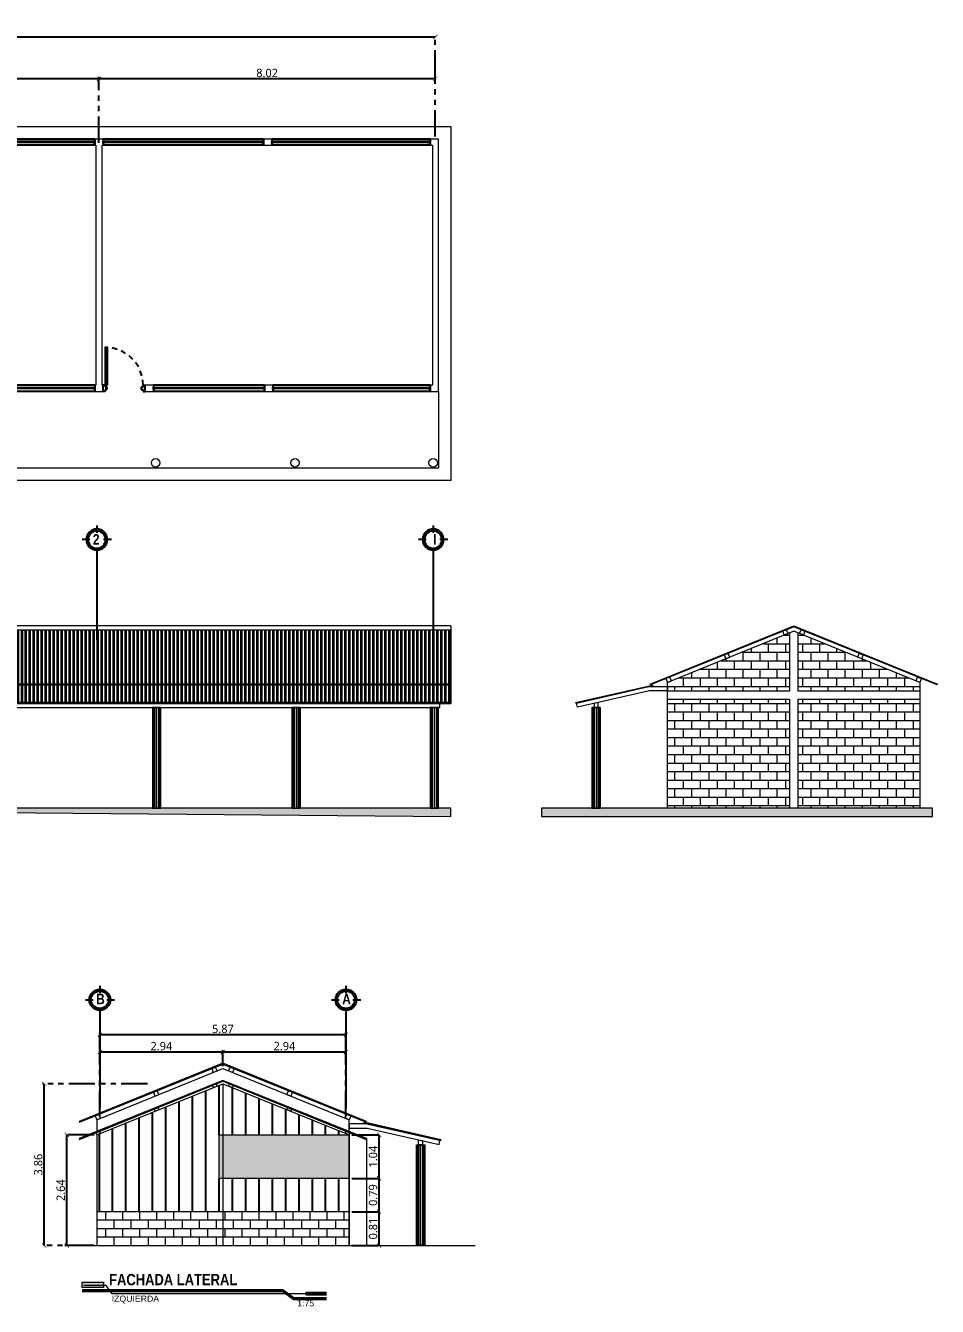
# Model space of a CAD drawing. Header units: inches. Extents: x -3.4 to 66, y -1.3 to 60.3.
# Drawn here: x 13.31 to 35.05, y 29.76 to 60.32 of the extents above; entities that cross this region are included whole.
import ezdxf

# ---------------------------------------------------------------- set-up
doc = ezdxf.new("R2010")
doc.units = ezdxf.units.IN
doc.header["$MEASUREMENT"] = 0
doc.set_wipeout_variables(frame=1)
for name, pattern in [('ACAD_ISO04W100', [30, 24, -3, 0, -3]), ('HIDDEN', [0.375, 0.25, -0.125]), ('PHANTOM2', [1.25, 0.625, -0.125, 0.125, -0.125, 0.125, -0.125])]:
    doc.linetypes.add(name, pattern=pattern)
for name, color, linetype in [('.1', 1, 'Continuous'), ('07-Ejes', 8, 'Continuous'), ('Puertas F', 5, 'Continuous'), ('Ventanas F', 40, 'Continuous')]:
    doc.layers.add(name, color=color, linetype=linetype)
for name, color, linetype, lineweight in [('.2', 40, 'Continuous', 20), ('.3EJES', 1, 'Continuous', 20), ('muros.15', 6, 'Continuous', 9)]:
    doc.layers.add(name, color=color, linetype=linetype, lineweight=lineweight)
doc.styles.add('100 dani medio', font='trebuc.ttf', dxfattribs={"height": 2})
doc.styles.add('dani-100Textos', font='techb___.ttf', dxfattribs={"height": 0.25})
doc.styles.add('SWIS', font='swissi.ttf')
doc.dimstyles.new('A100', dxfattribs={"dimscale": 0, "dimtxt": 2.5, "dimasz": 1, "dimexe": 0.5, "dimexo": 0.625, "dimgap": 0.4, "dimtad": 1, "dimdsep": 46, "dimtxsty": '100 dani medio', "dimblk": 'ARCHTICK', "dimcen": 2.5, "dimclrd": 1, "dimclre": 1, "dimclrt": 3, "dimadec": 0, "dimazin": 0, "dimtfac": 1, "dimtmove": 1, "dimatfit": 3, "dimfxl": 1, "dimarcsym": 0})
pattern_1 = [(0, (-407.07003, -317.95656), (0, 0.2032), []), (90, (-407.07003, -317.95656), (-0.2032, 0.2032), [0.2032, -0.2032])]

# ---------------------------------------------------------------- blocks, each defined once
blk = doc.blocks.new('*U29')
blk.add_wipeout([(214.297, 152.477), (214.297, 152.252), (210.497, 152.252), (210.497, 152.477)]).dxf.layer = 'Ventanas F'
at = {"layer": 'Ventanas F', "color": 1}
for p, q in [((214.28, 152.371), (210.514, 152.371)), ((214.28, 152.352), (210.514, 152.352))]:
    blk.add_line(p, q, dxfattribs=at)
for points in [[(214.297, 152.44), (210.497, 152.44)], [(214.297, 152.29), (210.497, 152.29)]]:
    blk.add_lwpolyline(points, dxfattribs=at)
at = {"layer": 'Ventanas F', "color": 6}
for points in [[(210.497, 152.29), (210.497, 152.44)], [(214.297, 152.29), (214.297, 152.44)]]:
    blk.add_lwpolyline(points, dxfattribs=at)
at = {"layer": 'Ventanas F', "color": 1}
for points in [[(210.497, 152.386), (210.497, 152.34), (210.514, 152.34), (210.514, 152.386)], [(214.297, 152.386), (214.297, 152.34), (214.28, 152.34), (214.28, 152.386)]]:
    blk.add_lwpolyline(points, close=True, dxfattribs=at)
blk = doc.blocks.new('*U27')
blk.add_wipeout([(193.598, 122.767), (192.598, 122.767), (192.598, 122.972), (193.598, 122.972)]).dxf.layer = 'Puertas F'
at = {"layer": 'Puertas F', "color": 6}
blk.add_line((192.598, 122.942), (192.598, 122.792), dxfattribs=at)
at = {"layer": 'Puertas F', "color": 1}
for p, q in [((192.648, 122.942), (192.598, 122.942)), ((192.648, 122.901), (192.648, 122.942)), ((192.688, 122.901), (192.648, 122.901)), ((192.648, 122.792), (192.648, 122.838)), ((192.648, 122.838), (192.688, 122.838)), ((192.688, 122.838), (192.688, 122.901)), ((192.648, 122.792), (192.598, 122.792))]:
    blk.add_line(p, q, dxfattribs=at)
at = {"color": 1}
blk.add_wipeout([(193.498, 122.792), (193.498, 121.892), (193.548, 121.892), (193.548, 122.792)], dxfattribs=at).dxf.layer = 'Puertas F'
at = {"layer": 'Puertas F', "color": 1}
for p, q in [((193.508, 122.838), (193.508, 122.901)), ((193.508, 122.901), (193.548, 122.901)), ((193.548, 122.838), (193.508, 122.838)), ((193.548, 122.942), (193.598, 122.942)), ((193.548, 122.901), (193.548, 122.942)), ((193.548, 122.792), (193.548, 122.838)), ((193.548, 122.792), (193.598, 122.792))]:
    blk.add_line(p, q, dxfattribs=at)
at = {"layer": 'Puertas F', "color": 6}
blk.add_line((193.598, 122.942), (193.598, 122.792), dxfattribs=at)
at = {"layer": 'Puertas F', "color": 1}
blk.add_lwpolyline([(193.498, 122.792), (193.498, 121.892), (193.548, 121.892), (193.548, 122.792)], close=True, dxfattribs=at)
at = {"layer": 'Puertas F', "color": 1, "linetype": 'HIDDEN', "ltscale": 0.5}
blk.add_arc((193.548, 122.792), 0.9, 180, 270, dxfattribs=at)
blk = doc.blocks.new('*U31')
blk.add_wipeout([(214.242, 152.477), (214.242, 152.252), (210.497, 152.252), (210.497, 152.477)]).dxf.layer = 'Ventanas F'
at = {"layer": 'Ventanas F', "color": 1}
for p, q in [((214.225, 152.371), (210.514, 152.371)), ((214.225, 152.352), (210.514, 152.352))]:
    blk.add_line(p, q, dxfattribs=at)
for points in [[(214.242, 152.44), (210.497, 152.44)], [(214.242, 152.29), (210.497, 152.29)]]:
    blk.add_lwpolyline(points, dxfattribs=at)
at = {"layer": 'Ventanas F', "color": 6}
for points in [[(210.497, 152.29), (210.497, 152.44)], [(214.242, 152.29), (214.242, 152.44)]]:
    blk.add_lwpolyline(points, dxfattribs=at)
at = {"layer": 'Ventanas F', "color": 1}
for points in [[(210.497, 152.386), (210.497, 152.34), (210.514, 152.34), (210.514, 152.386)], [(214.242, 152.386), (214.242, 152.34), (214.225, 152.34), (214.225, 152.386)]]:
    blk.add_lwpolyline(points, close=True, dxfattribs=at)
blk = doc.blocks.new('*U30')
blk.add_wipeout([(213.147, 152.477), (213.147, 152.252), (210.497, 152.252), (210.497, 152.477)]).dxf.layer = 'Ventanas F'
at = {"layer": 'Ventanas F', "color": 1}
for p, q in [((213.13, 152.371), (210.514, 152.371)), ((213.13, 152.352), (210.514, 152.352))]:
    blk.add_line(p, q, dxfattribs=at)
for points in [[(213.147, 152.44), (210.497, 152.44)], [(213.147, 152.29), (210.497, 152.29)]]:
    blk.add_lwpolyline(points, dxfattribs=at)
at = {"layer": 'Ventanas F', "color": 6}
for points in [[(210.497, 152.29), (210.497, 152.44)], [(213.147, 152.29), (213.147, 152.44)]]:
    blk.add_lwpolyline(points, dxfattribs=at)
at = {"layer": 'Ventanas F', "color": 1}
for points in [[(210.497, 152.386), (210.497, 152.34), (210.514, 152.34), (210.514, 152.386)], [(213.147, 152.386), (213.147, 152.34), (213.13, 152.34), (213.13, 152.386)]]:
    blk.add_lwpolyline(points, close=True, dxfattribs=at)
blk = doc.blocks.new('_ArchTick')
at = {"color": 0, "linetype": 'ByBlock', "const_width": 0.15}
blk.add_lwpolyline([(-0.5, -0.5), (0.5, 0.5)], dxfattribs=at)
blk = doc.blocks.new('*D73')
at = {"layer": 'Defpoints', "color": 0, "transparency": 16777216}
for p in [(15.058, 59.043), (15.058, 57.46), (23.078, 57.61)]:
    blk.add_point(p, dxfattribs=at)
at = {"layer": 'muros.15', "color": 1, "linetype": 'PHANTOM2', "lineweight": -2, "transparency": 16777216}
for p, q in [((15.058, 57.523), (15.058, 59.093)), ((23.078, 57.673), (23.078, 59.093))]:
    blk.add_line(p, q, dxfattribs=at)
at = {"layer": 'muros.15', "color": 1, "lineweight": -2, "transparency": 16777216}
blk.add_line((23.078, 59.043), (15.058, 59.043), dxfattribs=at)
at = {"layer": 'muros.15', "color": 1, "lineweight": -2, "transparency": 16777216, "xscale": 0.1, "yscale": 0.1, "zscale": 0.1, "rotation": 180}
blk.add_blockref('_ArchTick', (15.058, 59.043), dxfattribs=at)
at = {"layer": 'muros.15', "color": 1, "lineweight": -2, "transparency": 16777216, "xscale": 0.1, "yscale": 0.1, "zscale": 0.1}
blk.add_blockref('_ArchTick', (23.078, 59.043), dxfattribs=at)
at = {"layer": 'muros.15', "color": 3, "transparency": 16777216, "insert": (19.068, 59.185), "char_height": 0.2, "attachment_point": 5, "style": '100 dani medio'}
blk.add_mtext('8.02', dxfattribs=at)
blk = doc.blocks.new('*D74')
at = {"layer": 'Defpoints', "color": 0, "transparency": 16777216}
for p in [(7.008, 59.043), (7.008, 57.46), (15.058, 57.46)]:
    blk.add_point(p, dxfattribs=at)
at = {"layer": 'muros.15', "color": 1, "linetype": 'PHANTOM2', "lineweight": -2, "transparency": 16777216}
for p, q in [((7.008, 57.523), (7.008, 59.093)), ((15.058, 57.523), (15.058, 59.093))]:
    blk.add_line(p, q, dxfattribs=at)
at = {"layer": 'muros.15', "color": 1, "lineweight": -2, "transparency": 16777216}
blk.add_line((15.058, 59.043), (7.008, 59.043), dxfattribs=at)
at = {"layer": 'muros.15', "color": 1, "lineweight": -2, "transparency": 16777216, "xscale": 0.1, "yscale": 0.1, "zscale": 0.1, "rotation": 180}
blk.add_blockref('_ArchTick', (7.008, 59.043), dxfattribs=at)
at = {"layer": 'muros.15', "color": 1, "lineweight": -2, "transparency": 16777216, "xscale": 0.1, "yscale": 0.1, "zscale": 0.1}
blk.add_blockref('_ArchTick', (15.058, 59.043), dxfattribs=at)
at = {"layer": 'muros.15', "color": 3, "transparency": 16777216, "insert": (11.033, 59.185), "char_height": 0.2, "attachment_point": 5, "style": '100 dani medio'}
blk.add_mtext('8.05', dxfattribs=at)
blk = doc.blocks.new('*D77')
at = {"layer": 'Defpoints', "color": 0, "transparency": 16777216}
for p in [(-1.772, 60.043), (-1.772, 59.043), (23.078, 59.043)]:
    blk.add_point(p, dxfattribs=at)
at = {"layer": 'muros.15', "color": 1, "linetype": 'PHANTOM2', "lineweight": -2, "transparency": 16777216}
for p, q in [((-1.772, 59.105), (-1.772, 60.093)), ((23.078, 59.105), (23.078, 60.093))]:
    blk.add_line(p, q, dxfattribs=at)
at = {"layer": 'muros.15', "color": 1, "lineweight": -2, "transparency": 16777216}
blk.add_line((23.078, 60.043), (-1.772, 60.043), dxfattribs=at)
at = {"layer": 'muros.15', "color": 1, "lineweight": -2, "transparency": 16777216, "xscale": 0.1, "yscale": 0.1, "zscale": 0.1, "rotation": 180}
blk.add_blockref('_ArchTick', (-1.772, 60.043), dxfattribs=at)
at = {"layer": 'muros.15', "color": 1, "lineweight": -2, "transparency": 16777216, "xscale": 0.1, "yscale": 0.1, "zscale": 0.1}
blk.add_blockref('_ArchTick', (23.078, 60.043), dxfattribs=at)
at = {"layer": 'muros.15', "color": 3, "transparency": 16777216, "insert": (10.653, 60.184), "char_height": 0.2, "attachment_point": 5, "style": '100 dani medio'}
blk.add_mtext('24.85', dxfattribs=at)
blk = doc.blocks.new('*U34')
blk.add_wipeout([(214.317, 152.477), (214.317, 152.252), (210.497, 152.252), (210.497, 152.477)]).dxf.layer = 'Ventanas F'
at = {"layer": 'Ventanas F', "color": 1}
for p, q in [((214.3, 152.371), (210.514, 152.371)), ((214.3, 152.352), (210.514, 152.352))]:
    blk.add_line(p, q, dxfattribs=at)
for points in [[(214.317, 152.44), (210.497, 152.44)], [(214.317, 152.29), (210.497, 152.29)]]:
    blk.add_lwpolyline(points, dxfattribs=at)
at = {"layer": 'Ventanas F', "color": 6}
for points in [[(210.497, 152.29), (210.497, 152.44)], [(214.317, 152.29), (214.317, 152.44)]]:
    blk.add_lwpolyline(points, dxfattribs=at)
at = {"layer": 'Ventanas F', "color": 1}
for points in [[(210.497, 152.386), (210.497, 152.34), (210.514, 152.34), (210.514, 152.386)], [(214.317, 152.386), (214.317, 152.34), (214.3, 152.34), (214.3, 152.386)]]:
    blk.add_lwpolyline(points, close=True, dxfattribs=at)
blk = doc.blocks.new('*U35')
blk.add_wipeout([(214.317, 152.477), (214.317, 152.252), (210.542, 152.252), (210.542, 152.477)]).dxf.layer = 'Ventanas F'
at = {"layer": 'Ventanas F', "color": 1}
for p, q in [((214.3, 152.371), (210.559, 152.371)), ((214.3, 152.352), (210.559, 152.352))]:
    blk.add_line(p, q, dxfattribs=at)
for points in [[(214.317, 152.44), (210.542, 152.44)], [(214.317, 152.29), (210.542, 152.29)]]:
    blk.add_lwpolyline(points, dxfattribs=at)
at = {"layer": 'Ventanas F', "color": 6}
for points in [[(210.542, 152.29), (210.542, 152.44)], [(214.317, 152.29), (214.317, 152.44)]]:
    blk.add_lwpolyline(points, dxfattribs=at)
at = {"layer": 'Ventanas F', "color": 1}
for points in [[(210.542, 152.386), (210.542, 152.34), (210.559, 152.34), (210.559, 152.386)], [(214.317, 152.386), (214.317, 152.34), (214.3, 152.34), (214.3, 152.386)]]:
    blk.add_lwpolyline(points, close=True, dxfattribs=at)
blk = doc.blocks.new('*U36')
blk.add_wipeout([(214.317, 152.477), (214.317, 152.252), (210.487, 152.252), (210.487, 152.477)]).dxf.layer = 'Ventanas F'
at = {"layer": 'Ventanas F', "color": 1}
for p, q in [((214.3, 152.371), (210.504, 152.371)), ((214.3, 152.352), (210.504, 152.352))]:
    blk.add_line(p, q, dxfattribs=at)
for points in [[(214.317, 152.44), (210.487, 152.44)], [(214.317, 152.29), (210.487, 152.29)]]:
    blk.add_lwpolyline(points, dxfattribs=at)
at = {"layer": 'Ventanas F', "color": 6}
for points in [[(210.487, 152.29), (210.487, 152.44)], [(214.317, 152.29), (214.317, 152.44)]]:
    blk.add_lwpolyline(points, dxfattribs=at)
at = {"layer": 'Ventanas F', "color": 1}
for points in [[(210.487, 152.386), (210.487, 152.34), (210.504, 152.34), (210.504, 152.386)], [(214.317, 152.386), (214.317, 152.34), (214.3, 152.34), (214.3, 152.386)]]:
    blk.add_lwpolyline(points, close=True, dxfattribs=at)
blk = doc.blocks.new('*D79')
at = {"layer": 'Defpoints', "color": 0, "transparency": 16777216}
for p in [(14.29, 33.853), (15.004, 33.853), (14.704, 31.213)]:
    blk.add_point(p, dxfattribs=at)
at = {"layer": 'muros.15', "color": 1, "linetype": 'PHANTOM2', "lineweight": -2, "transparency": 16777216}
for p, q in [((14.941, 33.853), (14.24, 33.853)), ((14.641, 31.213), (14.24, 31.213))]:
    blk.add_line(p, q, dxfattribs=at)
at = {"layer": 'muros.15', "color": 1, "lineweight": -2, "transparency": 16777216}
blk.add_line((14.29, 31.213), (14.29, 33.853), dxfattribs=at)
at = {"layer": 'muros.15', "color": 1, "lineweight": -2, "transparency": 16777216, "xscale": 0.1, "yscale": 0.1, "zscale": 0.1}
for p, rotation in [((14.29, 33.853), 90), ((14.29, 31.213), 270)]:
    blk.add_blockref('_ArchTick', p, dxfattribs=dict(at, rotation=rotation))
at = {"layer": 'muros.15', "color": 3, "transparency": 16777216, "insert": (14.148, 32.533), "char_height": 0.2, "attachment_point": 5, "rotation": 90, "style": '100 dani medio'}
blk.add_mtext('2.64', dxfattribs=at)
blk = doc.blocks.new('*D87')
at = {"layer": 'Defpoints', "color": 0, "transparency": 16777216}
for p in [(21.024, 32.019), (21.738, 32.019), (21.024, 31.213)]:
    blk.add_point(p, dxfattribs=at)
at = {"layer": 'muros.15', "color": 1, "linetype": 'PHANTOM2', "lineweight": -2, "transparency": 16777216}
for p, q in [((21.086, 32.019), (21.788, 32.019)), ((21.086, 31.213), (21.788, 31.213))]:
    blk.add_line(p, q, dxfattribs=at)
at = {"layer": 'muros.15', "color": 1, "lineweight": -2, "transparency": 16777216}
blk.add_line((21.738, 31.213), (21.738, 32.019), dxfattribs=at)
at = {"layer": 'muros.15', "color": 1, "lineweight": -2, "transparency": 16777216, "xscale": 0.1, "yscale": 0.1, "zscale": 0.1}
for p, rotation in [((21.738, 32.019), 90), ((21.738, 31.213), 270)]:
    blk.add_blockref('_ArchTick', p, dxfattribs=dict(at, rotation=rotation))
at = {"layer": 'muros.15', "color": 3, "transparency": 16777216, "insert": (21.596, 31.616), "char_height": 0.2, "attachment_point": 5, "rotation": 90, "style": '100 dani medio'}
blk.add_mtext('0.81', dxfattribs=at)
blk = doc.blocks.new('*D88')
at = {"layer": 'Defpoints', "color": 0, "transparency": 16777216}
for p in [(21.024, 32.813), (21.738, 32.813), (21.024, 32.019)]:
    blk.add_point(p, dxfattribs=at)
at = {"layer": 'muros.15', "color": 1, "linetype": 'PHANTOM2', "lineweight": -2, "transparency": 16777216}
for p, q in [((21.086, 32.813), (21.788, 32.813)), ((21.086, 32.019), (21.788, 32.019))]:
    blk.add_line(p, q, dxfattribs=at)
at = {"layer": 'muros.15', "color": 1, "lineweight": -2, "transparency": 16777216}
blk.add_line((21.738, 32.019), (21.738, 32.813), dxfattribs=at)
at = {"layer": 'muros.15', "color": 1, "lineweight": -2, "transparency": 16777216, "xscale": 0.1, "yscale": 0.1, "zscale": 0.1}
for p, rotation in [((21.738, 32.813), 90), ((21.738, 32.019), 270)]:
    blk.add_blockref('_ArchTick', p, dxfattribs=dict(at, rotation=rotation))
at = {"layer": 'muros.15', "color": 3, "transparency": 16777216, "insert": (21.596, 32.416), "char_height": 0.2, "attachment_point": 5, "rotation": 90, "style": '100 dani medio'}
blk.add_mtext('0.79', dxfattribs=at)
blk = doc.blocks.new('*D89')
at = {"layer": 'Defpoints', "color": 0, "transparency": 16777216}
for p in [(21.024, 33.853), (21.738, 33.853), (21.024, 32.813)]:
    blk.add_point(p, dxfattribs=at)
at = {"layer": 'muros.15', "color": 1, "linetype": 'PHANTOM2', "lineweight": -2, "transparency": 16777216}
for p, q in [((21.086, 33.853), (21.788, 33.853)), ((21.086, 32.813), (21.788, 32.813))]:
    blk.add_line(p, q, dxfattribs=at)
at = {"layer": 'muros.15', "color": 1, "lineweight": -2, "transparency": 16777216}
blk.add_line((21.738, 32.813), (21.738, 33.853), dxfattribs=at)
at = {"layer": 'muros.15', "color": 1, "lineweight": -2, "transparency": 16777216, "xscale": 0.1, "yscale": 0.1, "zscale": 0.1}
for p, rotation in [((21.738, 33.853), 90), ((21.738, 32.813), 270)]:
    blk.add_blockref('_ArchTick', p, dxfattribs=dict(at, rotation=rotation))
at = {"layer": 'muros.15', "color": 3, "transparency": 16777216, "insert": (21.596, 33.333), "char_height": 0.2, "attachment_point": 5, "rotation": 90, "style": '100 dani medio'}
blk.add_mtext('1.04', dxfattribs=at)
blk = doc.blocks.new('*D90')
at = {"layer": 'Defpoints', "color": 0, "transparency": 16777216}
for p in [(13.752, 35.073), (16.274, 35.073), (15.004, 31.213)]:
    blk.add_point(p, dxfattribs=at)
at = {"layer": 'muros.15', "color": 1, "linetype": 'PHANTOM2', "lineweight": -2, "transparency": 16777216}
for p, q in [((16.212, 35.073), (13.702, 35.073)), ((14.941, 31.213), (13.702, 31.213))]:
    blk.add_line(p, q, dxfattribs=at)
at = {"layer": 'muros.15', "color": 1, "lineweight": -2, "transparency": 16777216}
blk.add_line((13.752, 31.213), (13.752, 35.073), dxfattribs=at)
at = {"layer": 'muros.15', "color": 1, "lineweight": -2, "transparency": 16777216, "xscale": 0.1, "yscale": 0.1, "zscale": 0.1}
for p, rotation in [((13.752, 35.073), 90), ((13.752, 31.213), 270)]:
    blk.add_blockref('_ArchTick', p, dxfattribs=dict(at, rotation=rotation))
at = {"layer": 'muros.15', "color": 3, "transparency": 16777216, "insert": (13.61, 33.143), "char_height": 0.2, "attachment_point": 5, "rotation": 90, "style": '100 dani medio'}
blk.add_mtext('3.86', dxfattribs=at)
blk = doc.blocks.new('*D91')
at = {"layer": 'Defpoints', "color": 0, "transparency": 16777216}
for p in [(18.014, 35.826), (18.014, 35.433), (20.949, 34.213)]:
    blk.add_point(p, dxfattribs=at)
at = {"layer": 'muros.15', "color": 1, "linetype": 'PHANTOM2', "lineweight": -2, "transparency": 16777216}
for p, q in [((18.014, 35.495), (18.014, 35.876)), ((20.949, 34.275), (20.949, 35.876))]:
    blk.add_line(p, q, dxfattribs=at)
at = {"layer": 'muros.15', "color": 1, "lineweight": -2, "transparency": 16777216}
blk.add_line((20.949, 35.826), (18.014, 35.826), dxfattribs=at)
at = {"layer": 'muros.15', "color": 1, "lineweight": -2, "transparency": 16777216, "xscale": 0.1, "yscale": 0.1, "zscale": 0.1, "rotation": 180}
blk.add_blockref('_ArchTick', (18.014, 35.826), dxfattribs=at)
at = {"layer": 'muros.15', "color": 1, "lineweight": -2, "transparency": 16777216, "xscale": 0.1, "yscale": 0.1, "zscale": 0.1}
blk.add_blockref('_ArchTick', (20.949, 35.826), dxfattribs=at)
at = {"layer": 'muros.15', "color": 3, "transparency": 16777216, "insert": (19.481, 35.968), "char_height": 0.2, "attachment_point": 5, "style": '100 dani medio'}
blk.add_mtext('2.94', dxfattribs=at)
blk = doc.blocks.new('*D92')
at = {"layer": 'Defpoints', "color": 0, "transparency": 16777216}
for p in [(15.079, 35.826), (18.014, 35.433), (15.079, 34.213)]:
    blk.add_point(p, dxfattribs=at)
at = {"layer": 'muros.15', "color": 1, "linetype": 'PHANTOM2', "lineweight": -2, "transparency": 16777216}
for p, q in [((15.079, 34.275), (15.079, 35.876)), ((18.014, 35.495), (18.014, 35.876))]:
    blk.add_line(p, q, dxfattribs=at)
at = {"layer": 'muros.15', "color": 1, "lineweight": -2, "transparency": 16777216}
blk.add_line((18.014, 35.826), (15.079, 35.826), dxfattribs=at)
at = {"layer": 'muros.15', "color": 1, "lineweight": -2, "transparency": 16777216, "xscale": 0.1, "yscale": 0.1, "zscale": 0.1, "rotation": 180}
blk.add_blockref('_ArchTick', (15.079, 35.826), dxfattribs=at)
at = {"layer": 'muros.15', "color": 1, "lineweight": -2, "transparency": 16777216, "xscale": 0.1, "yscale": 0.1, "zscale": 0.1}
blk.add_blockref('_ArchTick', (18.014, 35.826), dxfattribs=at)
at = {"layer": 'muros.15', "color": 3, "transparency": 16777216, "insert": (16.546, 35.968), "char_height": 0.2, "attachment_point": 5, "style": '100 dani medio'}
blk.add_mtext('2.94', dxfattribs=at)
blk = doc.blocks.new('*D93')
at = {"layer": 'Defpoints', "color": 0, "transparency": 16777216}
for p in [(15.079, 36.237), (15.079, 35.826), (20.949, 35.826)]:
    blk.add_point(p, dxfattribs=at)
at = {"layer": 'muros.15', "color": 1, "linetype": 'PHANTOM2', "lineweight": -2, "transparency": 16777216}
for p, q in [((15.079, 35.889), (15.079, 36.287)), ((20.949, 35.889), (20.949, 36.287))]:
    blk.add_line(p, q, dxfattribs=at)
at = {"layer": 'muros.15', "color": 1, "lineweight": -2, "transparency": 16777216}
blk.add_line((20.949, 36.237), (15.079, 36.237), dxfattribs=at)
at = {"layer": 'muros.15', "color": 1, "lineweight": -2, "transparency": 16777216, "xscale": 0.1, "yscale": 0.1, "zscale": 0.1, "rotation": 180}
blk.add_blockref('_ArchTick', (15.079, 36.237), dxfattribs=at)
at = {"layer": 'muros.15', "color": 1, "lineweight": -2, "transparency": 16777216, "xscale": 0.1, "yscale": 0.1, "zscale": 0.1}
blk.add_blockref('_ArchTick', (20.949, 36.237), dxfattribs=at)
at = {"layer": 'muros.15', "color": 3, "transparency": 16777216, "insert": (18.014, 36.379), "char_height": 0.2, "attachment_point": 5, "style": '100 dani medio'}
blk.add_mtext('5.87', dxfattribs=at)
blk = doc.blocks.new('eje numero')
at = {"layer": '07-Ejes'}
h = blk.add_hatch(color=1, dxfattribs=at)
h.dxf.hatch_style = 1
h.paths.add_polyline_path([(496.116, 205.549), (496.116, 205.499, -0.414214), (496.366, 205.249), (496.416, 205.249, 0.414214)])
h.paths.add_polyline_path([(495.866, 205.249), (495.816, 205.249, 0.414214), (496.116, 204.949), (496.116, 204.999, -0.414214)])
at = {"layer": '07-Ejes', "color": 1}
for points in [[(496.116, 205.651), (496.116, 205.438)], [(495.701, 205.249), (495.923, 205.249)], [(496.316, 205.249), (496.538, 205.249)]]:
    blk.add_lwpolyline(points, dxfattribs=at)
for radius in [0.3, 0.25]:
    blk.add_circle((496.116, 205.249), radius, dxfattribs=at)
blk = doc.blocks.new('*U61')
at = {"color": 1, "linetype": 'ACAD_ISO04W100', "ltscale": 0.1}
blk.add_lwpolyline([(0, 0.711), (0, -1.935)], dxfattribs=at)
at = {"layer": '.3EJES', "xscale": 0.8340043413883207, "yscale": 0.8340043413883207, "zscale": 0.8340043413883207}
blk.add_blockref('eje numero', (-413.763, -170.278), dxfattribs=at)
at = {"style": 'dani-100Textos'}
blk.add_attdef('1', (-0.09, 0.795), '', height=0.25, dxfattribs=at)
blk = doc.blocks.new('*U70')
at = {"layer": '.2'}
h = blk.add_hatch(color=3, dxfattribs=at)
h.dxf.hatch_style = 1
h.paths.add_polyline_path([(0.406, 0.105), (0, 0.105), (0, 0.052), (0.406, 0.052)])
h.paths.add_polyline_path([(0.406, 0.052), (0, 0.052), (0, 0.027), (0.406, 0.027)])
h.paths.add_polyline_path([(0.406, 0.027), (0, 0.027), (0, 0), (0.406, 0)])
at = {"linetype": 'ByBlock', "ltscale": 0.5}
blk.add_hatch(color=3, dxfattribs=at).paths.add_polyline_path([(4.314, -0.098), (4.314, -0.143), (4.708, -0.143), (4.708, -0.098)])
at = {"layer": '.2'}
blk.add_lwpolyline([(0.406, 0), (0, 0), (0, 0.105), (0.406, 0.105)], close=True, dxfattribs=at)
blk.add_lwpolyline([(4.314, -0.12), (0.578, -0.12), (0.458, 0.04), (0.03, 0.04)], dxfattribs=at)
at = {"color": 1, "linetype": 'ByBlock', "ltscale": 0.5}
for p, q in [((0, -0.042), (3.861, -0.042)), ((0, -0.067), (3.856, -0.067)), ((3.856, -0.067), (4.066, -0.225)), ((3.856, -0.067), (4.066, -0.225)), ((3.861, -0.042), (4.071, -0.2)), ((3.861, -0.042), (4.071, -0.2)), ((4.066, -0.225), (4.708, -0.225)), ((4.066, -0.225), (4.708, -0.225)), ((4.071, -0.2), (4.708, -0.2)), ((4.071, -0.2), (4.708, -0.2))]:
    blk.add_line(p, q, dxfattribs=at)
at = {"color": 3, "linetype": 'ByBlock'}
for p, q in [((4.314, -0.143), (4.314, -0.098)), ((4.314, -0.098), (4.708, -0.098)), ((4.708, -0.143), (4.314, -0.143))]:
    blk.add_line(p, q, dxfattribs=at)
at = {"color": 2, "style": 'SWIS'}
for tag, p, height in [('TITULO', (0.515, 0.044), 0.2), ('AMBIENTE', (0.568, -0.275), 0.12), ('ESCALA', (4.145, -0.362), 0.12)]:
    blk.add_attdef(tag, p, '', height=height, dxfattribs=at)
blk = doc.blocks.new('*U60')
at = {"color": 1, "linetype": 'ACAD_ISO04W100', "ltscale": 0.1}
blk.add_lwpolyline([(-0.711, 0), (1.487, 0)], dxfattribs=at)
at = {"layer": '.3EJES', "xscale": 0.8340043413883207, "yscale": 0.8340043413883207, "zscale": 0.8340043413883207, "rotation": 90.00000000000001}
blk.add_blockref('eje numero', (170.278, -413.763), dxfattribs=at)
at = {"style": 'dani-100Textos'}
blk.add_attdef('1', (-0.781, -0.09), '', height=0.25, rotation=90, dxfattribs=at)

msp = doc.modelspace()

# ---------------------------------------------------------------- hatches: boundary and pattern name
at = {"layer": '.1'}
h = msp.add_hatch(dxfattribs=at)
h.set_pattern_fill('LINE', color=1, scale=0.1, angle=90)
h.set_pattern_definition([(90, (-433.24334, -328.38914), (-0.3175, 2e-17), [])])
h.paths.add_polyline_path([(17.924, 32.813), (17.924, 33.853), (21.024, 33.853), (18.014, 35.073), (15.004, 33.853), (15.004, 32.013), (21.024, 32.013), (21.024, 32.813)])
at = {"layer": 'muros.15'}
h = msp.add_hatch(dxfattribs=at)
h.set_pattern_fill('ANSI32', color=1, scale=0.01, angle=45)
h.set_pattern_definition([(90, (-430.27766, -328.38914), (-0.09525, 7e-18), []), (90, (-430.24591, -328.35739), (-0.09525, 7e-18), [])])
h.paths.add_polyline_path([(23.453, 45.895), (2.723, 45.895), (2.723, 44.606), (23.453, 44.606)])
h = msp.add_hatch(dxfattribs=at)
h.set_pattern_fill('AR-B816', color=1, scale=0.001)
h.set_pattern_definition(pattern_1)
h.paths.add_polyline_path([(31.528, 45.825), (28.618, 44.645), (28.618, 44.445), (31.528, 44.445)])
h = msp.add_hatch(dxfattribs=at)
h.set_pattern_fill('AR-B816', color=1, scale=0.001)
h.set_pattern_definition(pattern_1)
h.paths.add_polyline_path([(31.728, 45.825), (31.728, 44.445), (34.638, 44.445), (34.638, 44.645)])
h = msp.add_hatch(dxfattribs=at)
h.set_pattern_fill('ANSI32', color=1, scale=0.01, angle=45)
h.set_pattern_definition([(90, (-430.27766, -329.79768), (-0.09525, 7e-18), []), (90, (-430.24591, -329.76593), (-0.09525, 7e-18), [])])
h.paths.add_polyline_path([(23.453, 44.586), (2.723, 44.586), (2.723, 44.166), (23.453, 44.166)])
h = msp.add_hatch(dxfattribs=at)
h.set_pattern_fill('AR-B816', color=1, scale=0.001)
h.set_pattern_definition(pattern_1)
h.paths.add_polyline_path([(31.528, 44.245), (28.618, 44.245), (28.618, 41.645), (31.528, 41.645)])
h = msp.add_hatch(dxfattribs=at)
h.set_pattern_fill('AR-B816', color=1, scale=0.001)
h.set_pattern_definition(pattern_1)
h.paths.add_polyline_path([(34.638, 44.245), (31.728, 44.245), (31.728, 41.645), (34.638, 41.645)])
h = msp.add_hatch(color=8, dxfattribs=at)
h.dxf.hatch_style = 1
h.paths.add_polyline_path([(23.453, 41.645), (22.264, 41.645), (2.723, 41.645), (2.723, 41.631), (23.453, 41.445)])
h = msp.add_hatch(color=8, dxfattribs=at)
h.dxf.hatch_style = 1
h.paths.add_polyline_path([(34.938, 41.645), (34.638, 41.645), (25.613, 41.645), (25.613, 41.445), (34.938, 41.445)])
h = msp.add_hatch(dxfattribs=at)
h.set_pattern_fill('HONEY', color=1, scale=0.01, angle=90)
h.set_pattern_definition([(90, (-433.243335, -328.38914), (-0.0274963065, 0.047625), [0.03175, -0.0635]), (210, (-433.243335, -328.38914), (-0.0274963066, -0.0476249999), [0.03175, -0.0635]), (150, (-433.243335, -328.38914), (-0.0549926131, 1e-10), [-0.0635, 0.03175])])
h.paths.add_polyline_path([(21.024, 33.853), (17.924, 33.853), (17.924, 32.813), (21.024, 32.813)])
h = msp.add_hatch(dxfattribs=at)
h.set_pattern_fill('AR-B816', color=8, scale=0.001)
h.set_pattern_definition([(0, (-433.24334, -328.45042), (0, 0.2032), []), (90, (-433.24334, -328.45042), (-0.2032, 0.2032), [0.2032, -0.2032])])
h.paths.add_polyline_path([(21.015, 32.013), (14.995, 32.013), (15.004, 31.214), (21.024, 31.214)])

# ---------------------------------------------------------------- linework, layer by layer
at = {"layer": 'muros.15', "color": 1}
for points in [[(23.453, 49.46), (2.723, 49.46), (2.723, 51.29), (-2.147, 51.29), (-2.147, 57.91), (23.453, 57.91)], [(28.209, 44.588), (28.202, 44.606), (31.628, 45.995), (35.053, 44.606), (35.046, 44.588), (31.628, 45.973)], [(31.398, 45.772), (31.491, 45.81), (31.453, 45.902), (31.36, 45.865)], [(31.857, 45.772), (31.765, 45.81), (31.802, 45.902), (31.895, 45.865)], [(30.008, 45.209), (30.1, 45.246), (30.063, 45.339), (29.97, 45.301)], [(33.247, 45.209), (33.155, 45.246), (33.192, 45.339), (33.285, 45.301)], [(28.618, 44.645), (28.71, 44.683), (28.673, 44.775), (28.58, 44.738)], [(34.638, 44.645), (34.545, 44.683), (34.582, 44.775), (34.675, 44.738)], [(26.472, 44.057), (26.45, 44.154), (28.175, 44.545), (28.618, 44.545), (28.618, 44.445), (28.187, 44.445)], [(2.999, 44.045), (23.187, 44.045), (23.187, 44.146), (2.999, 44.146)], [(26.866, 44.045), (26.966, 44.045), (26.966, 44.169), (26.866, 44.146)], [(21.432, 34.155), (21.44, 34.174), (18.014, 35.562), (14.588, 34.174), (14.596, 34.155), (18.014, 35.541)], [(17.784, 35.34), (17.877, 35.377), (17.839, 35.47), (17.747, 35.432)], [(18.243, 35.34), (18.151, 35.377), (18.188, 35.47), (18.281, 35.432)], [(21.432, 33.744), (21.44, 33.763), (18.014, 35.151), (14.588, 33.763), (14.596, 33.744), (18.014, 35.13)], [(16.394, 34.776), (16.487, 34.814), (16.449, 34.906), (16.356, 34.869)], [(17.784, 34.98), (17.877, 35.017), (17.857, 35.066), (17.764, 35.029)], [(18.243, 34.98), (18.151, 35.017), (18.171, 35.066), (18.263, 35.029)], [(19.634, 34.776), (19.541, 34.814), (19.579, 34.906), (19.671, 34.869)], [(15.004, 34.213), (15.096, 34.25), (15.059, 34.343), (14.966, 34.305)], [(16.394, 34.416), (16.487, 34.454), (16.467, 34.503), (16.374, 34.465)], [(19.634, 34.416), (19.541, 34.454), (19.561, 34.503), (19.653, 34.465)], [(21.024, 34.213), (20.931, 34.25), (20.969, 34.343), (21.061, 34.305)], [(15.004, 33.853), (15.096, 33.89), (15.077, 33.939), (14.984, 33.902)], [(21.024, 33.853), (20.931, 33.89), (20.951, 33.939), (21.044, 33.902)], [(23.169, 33.624), (23.191, 33.722), (21.466, 34.113), (21.024, 34.113), (21.024, 34.013), (21.455, 34.013)], [(22.775, 33.613), (22.675, 33.613), (22.675, 33.736), (22.775, 33.714)]]:
    msp.add_lwpolyline(points, close=True, dxfattribs=at)
at = {"layer": 'muros.15'}
for points in [[(2.973, 51.59), (23.153, 51.59), (23.153, 57.61), (2.973, 57.61)], [(7.083, 57.46), (14.983, 57.46), (14.983, 51.74), (7.083, 51.74)], [(15.133, 57.46), (23.013, 57.46), (23.013, 51.74), (15.133, 51.74)]]:
    msp.add_lwpolyline(points, close=True, dxfattribs=at)
at = {"layer": 'muros.15', "color": 8}
for points in [[(14.958, 57.46), (14.958, 57.61)], [(15.158, 57.46), (15.158, 57.61)], [(22.953, 57.46), (22.953, 57.61)], [(23.153, 57.46), (23.153, 57.61)], [(14.704, 31.213), (24.029, 31.213)]]:
    msp.add_lwpolyline(points, dxfattribs=at)
at = {"layer": 'muros.15', "color": 1}
for points in [[(23.153, 51.59), (23.153, 49.76), (3.023, 49.76), (3.023, 51.59)], [(23.453, 45.995), (2.723, 45.995)], [(23.453, 45.895), (2.723, 45.895)], [(23.453, 45.995), (23.453, 44.606)], [(23.453, 44.606), (2.723, 44.606)], [(26.426, 44.169), (28.258, 44.584), (28.264, 44.565), (26.431, 44.15)], [(16.338, 44.045), (16.338, 41.645)], [(16.343, 44.045), (16.343, 41.645)], [(16.348, 44.045), (16.348, 41.645)], [(16.368, 44.045), (16.368, 41.645)], [(16.388, 44.045), (16.388, 41.645)], [(16.433, 44.045), (16.433, 41.645)], [(16.478, 44.045), (16.478, 41.645)], [(16.498, 44.045), (16.498, 41.645)], [(16.518, 44.045), (16.518, 41.645)], [(16.523, 44.045), (16.523, 41.645)], [(16.528, 44.045), (16.528, 41.645)], [(19.663, 44.045), (19.663, 41.645)], [(19.668, 44.045), (19.668, 41.645)], [(19.673, 44.045), (19.673, 41.645)], [(19.693, 44.045), (19.693, 41.645)], [(19.713, 44.045), (19.713, 41.645)], [(19.758, 44.045), (19.758, 41.645)], [(19.803, 44.045), (19.803, 41.645)], [(19.823, 44.045), (19.823, 41.645)], [(19.843, 44.045), (19.843, 41.645)], [(19.848, 44.045), (19.848, 41.645)], [(19.853, 44.045), (19.853, 41.645)], [(22.958, 44.045), (22.958, 41.645)], [(22.963, 44.045), (22.963, 41.645)], [(22.968, 44.045), (22.968, 41.645)], [(22.988, 44.045), (22.988, 41.645)], [(23.008, 44.045), (23.008, 41.645)], [(23.053, 44.045), (23.053, 41.645)], [(23.098, 44.045), (23.098, 41.645)], [(23.118, 44.045), (23.118, 41.645)], [(23.138, 44.045), (23.138, 41.645)], [(23.143, 44.045), (23.143, 41.645)], [(23.148, 44.045), (23.148, 41.645)], [(26.426, 44.169), (26.431, 44.15)], [(26.818, 44.045), (26.818, 41.645)], [(26.823, 44.045), (26.823, 41.645)], [(26.828, 44.045), (26.828, 41.645)], [(26.848, 44.045), (26.848, 41.645)], [(26.868, 44.045), (26.868, 41.645)], [(26.913, 44.045), (26.913, 41.645)], [(26.958, 44.045), (26.958, 41.645)], [(26.978, 44.045), (26.978, 41.645)], [(26.998, 44.045), (26.998, 41.645)], [(27.003, 44.045), (27.003, 41.645)], [(27.008, 44.045), (27.008, 41.645)], [(18.014, 35.073), (18.014, 31.213)], [(23.215, 33.737), (21.384, 34.152), (21.377, 34.133), (23.211, 33.717)], [(21.024, 33.853), (21.024, 31.213)], [(21.44, 33.763), (21.44, 31.213)], [(22.634, 33.613), (22.634, 31.213)], [(22.639, 33.613), (22.639, 31.213)], [(22.644, 33.613), (22.644, 31.213)], [(22.664, 33.613), (22.664, 31.213)], [(22.684, 33.613), (22.684, 31.213)], [(22.729, 33.613), (22.729, 31.213)], [(22.774, 33.613), (22.774, 31.213)], [(22.794, 33.613), (22.794, 31.213)], [(22.814, 33.613), (22.814, 31.213)], [(22.819, 33.613), (22.819, 31.213)], [(22.824, 33.613), (22.824, 31.213)], [(23.215, 33.737), (23.211, 33.717)]]:
    msp.add_lwpolyline(points, dxfattribs=at)
at = {"layer": 'muros.15', "color": 6}
for points in [[(34.638, 44.645), (31.628, 45.865), (28.618, 44.645)], [(34.638, 41.645), (28.618, 41.645), (28.618, 44.645)], [(34.638, 44.645), (34.638, 41.645)], [(22.264, 41.645), (2.723, 41.645), (2.723, 41.631), (23.453, 41.445), (23.453, 41.645), (22.264, 41.645)], [(34.638, 41.645), (25.613, 41.645), (25.613, 41.445), (34.938, 41.445), (34.938, 41.645), (34.638, 41.645)], [(15.004, 33.853), (18.014, 35.073), (21.024, 33.853)], [(15.004, 31.213), (21.024, 31.213), (21.024, 33.853)], [(15.004, 33.853), (15.004, 31.213)], [(21.024, 32.813), (17.924, 32.813), (17.924, 33.853), (21.024, 33.853)], [(21.024, 32.013), (15.004, 32.013)]]:
    msp.add_lwpolyline(points, dxfattribs=at)
at = {"layer": 'muros.15', "color": 3}
for points in [[(31.528, 45.825), (31.528, 44.445)], [(31.728, 45.825), (31.728, 44.445)], [(23.453, 44.606), (23.453, 44.146)], [(28.618, 44.445), (31.528, 44.445)], [(31.728, 44.445), (34.638, 44.445)], [(28.618, 44.245), (31.528, 44.245)], [(31.528, 44.245), (31.528, 41.645)], [(31.728, 44.245), (34.638, 44.245)], [(31.728, 44.245), (31.728, 41.645)], [(15.004, 34.213), (18.014, 35.433), (21.024, 34.213)], [(15.004, 34.213), (15.004, 33.931)], [(21.024, 33.931), (21.024, 34.213)]]:
    msp.add_lwpolyline(points, dxfattribs=at)
for points in [[(23.453, 44.606), (2.723, 44.606), (2.723, 44.586), (23.453, 44.586)], [(23.453, 44.166), (2.723, 44.166), (2.723, 44.146), (23.453, 44.146)], [(16.333, 41.645), (16.533, 41.645), (16.533, 44.045), (16.333, 44.045)], [(19.658, 41.645), (19.858, 41.645), (19.858, 44.045), (19.658, 44.045)], [(22.953, 41.645), (23.153, 41.645), (23.153, 44.045), (22.953, 44.045)], [(26.813, 41.645), (27.013, 41.645), (27.013, 44.045), (26.813, 44.045)], [(22.829, 31.213), (22.629, 31.213), (22.629, 33.613), (22.829, 33.613)]]:
    msp.add_lwpolyline(points, close=True, dxfattribs=at)
at = {"layer": 'muros.15', "color": 5}
msp.add_lwpolyline([(23.153, 41.645), (-2.234, 41.645)], dxfattribs=at)
at = {"layer": 'muros.15', "color": 1}
for centre in [(16.408, 49.885), (19.733, 49.885), (23.028, 49.885)]:
    msp.add_circle(centre, 0.101, dxfattribs=at)

# ---------------------------------------------------------------- block references
ref = msp.add_blockref('*U60', (15.008, 47.153), dxfattribs=dict(xscale=-1, rotation=90))
ref.add_attrib('1', '2', (14.912, 47.934), dxfattribs={"height": 0.25, "style": 'dani-100Textos'})
ref = msp.add_blockref('*U60', (23.028, 47.153), dxfattribs=dict(xscale=-1, rotation=90))
ref.add_attrib('1', 'I', (23.031, 47.934), dxfattribs={"height": 0.25, "style": 'dani-100Textos'})
for p, values in [((15.079, 36.175), {'1': 'B'}), ((20.949, 36.175), {'1': 'A'})]:
    msp.add_blockref('*U61', p).add_auto_attribs(values)
at = {"color": 2}
ref = msp.add_blockref('*U70', (14.661, 30.21), dxfattribs=dict(at, xscale=1.236689219636996, yscale=1.236689219636996, zscale=1.236689219636996))
ref.add_attrib('TITULO', 'FACHADA LATERAL', (15.299, 30.264), dxfattribs={"color": 2, "height": 0.27, "style": 'dani-100Textos'})
ref.add_attrib('AMBIENTE', 'IZQUIERDA', (15.363, 29.869), dxfattribs={"color": 2, "height": 0.1484, "style": 'SWIS'})
ref.add_attrib('ESCALA', '1:75', (19.787, 29.762), dxfattribs={"color": 2, "height": 0.1484, "style": 'SWIS'})

# ---------------------------------------------------------------- dimensions: what is measured, and where the dimension line sits
at = {"layer": 'muros.15', "color": 8}
for base, p1, p2, angle, picture, middle in [((-1.772, 60.043), (23.078, 59.043), (-1.772, 59.043), 180, '*D77', (10.653, 60.184)), ((7.008, 59.043), (15.058, 57.46), (7.008, 57.46), 180, '*D74', (11.033, 59.185)), ((15.058, 59.043), (23.078, 57.61), (15.058, 57.46), 180, '*D73', (19.068, 59.185)), ((13.752, 35.073), (15.004, 31.213), (16.274, 35.073), 90, '*D90', (13.61, 33.143)), ((14.29, 33.853), (14.704, 31.213), (15.004, 33.853), 90, '*D79', (14.148, 32.533)), ((21.738, 33.853), (21.024, 32.813), (21.024, 33.853), 90, '*D89', (21.596, 33.333)), ((21.738, 32.813), (21.024, 32.019), (21.024, 32.813), 90, '*D88', (21.596, 32.416)), ((21.738, 32.019), (21.024, 31.213), (21.024, 32.019), 90, '*D87', (21.596, 31.616))]:
    dim = msp.add_linear_dim(base=base, p1=p1, p2=p2, angle=angle, dimstyle='A100', dxfattribs=at)
    dim.commit()
    dim.dimension.update_dxf_attribs({"geometry": picture, "text_midpoint": middle})
for base, p1, p2, picture, middle in [((15.079, 36.237), (20.949, 35.826), (15.079, 35.826), '*D93', (18.014, 36.379)), ((15.078771418, 35.826293793), (18.013771418, 35.43265742), (15.078771418, 34.21265742), '*D92', (16.546271418, 35.968381336)), ((18.013771418, 35.826293793), (20.948771418, 34.21265742), (18.013771418, 35.43265742), '*D91', (19.481271418, 35.968381336))]:
    dim = msp.add_linear_dim(base=base, p1=p1, p2=p2, dimstyle='A100', dxfattribs=at)
    dim.commit()
    dim.dimension.update_dxf_attribs({"geometry": picture, "text_midpoint": middle})

# ---------------------------------------------------------------- next in the draw order: block references
at = {"xscale": -1, "rotation": 180}
for name, p in [('*U36', (-199.359, 209.9)), ('*U34', (-195.339, 209.9)), ('*U35', (-191.364, 209.9)), ('*U29', (-199.339, 204.03)), ('*U30', (-194.139, 204.03)), ('*U31', (-191.289, 204.03))]:
    msp.add_blockref(name, p, dxfattribs=at)
at = {"color": 1, "rotation": 180}
msp.add_blockref('*U27', (208.756, 174.532), dxfattribs=at)

doc.saveas('drawing.dxf')
